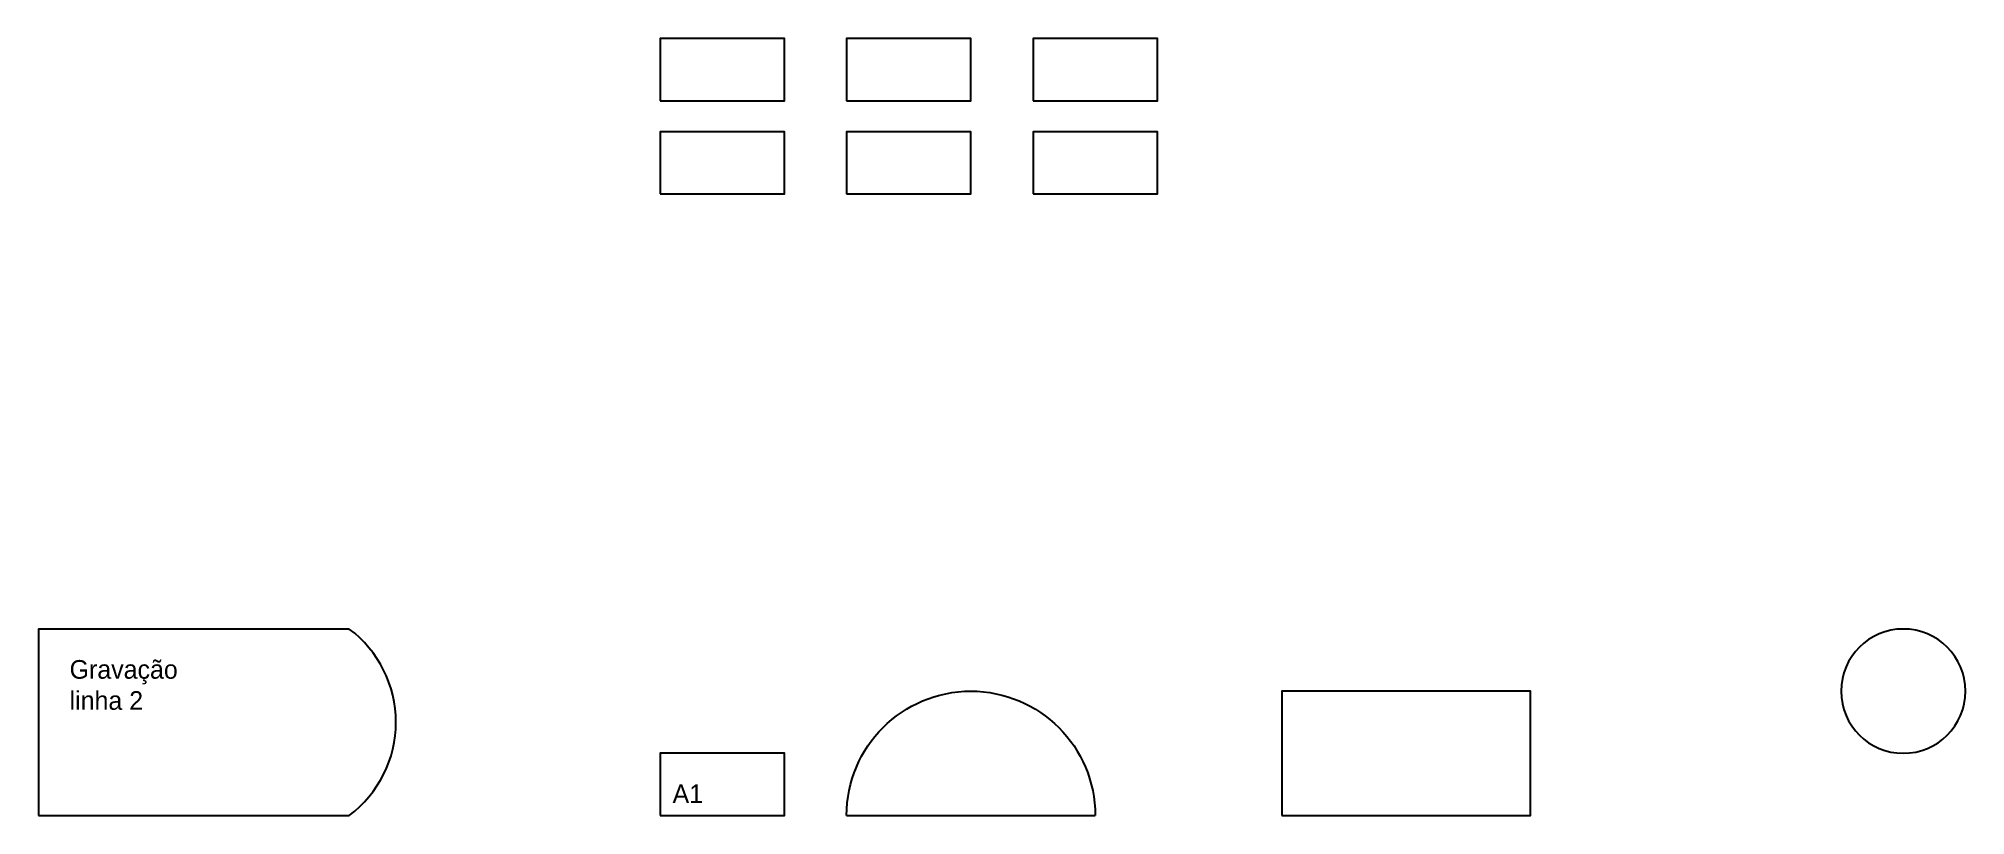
# Model space of a CAD drawing. Header units: millimetres. Extents: x 0 to 500, y 0 to 500.
# Drawn here: x 0 to 310, y 0 to 125 of the extents above; entities outside this region: 1.
import ezdxf

# ---------------------------------------------------------------- set-up
doc = ezdxf.new("R2010")
doc.units = ezdxf.units.MM
doc.layers.add('CORTE', color=1, linetype='Continuous')
doc.layers.add('GRAVACAO', color=5, linetype='Continuous')

# ---------------------------------------------------------------- blocks, each defined once
blk = doc.blocks.new('ETIQ')
blk.add_lwpolyline([(0, 0), (20, 0), (20, 10), (0, 10)], close=True)
blk.add_attdef('COD', (2, 2), '', height=3)

msp = doc.modelspace()

# ---------------------------------------------------------------- linework, layer by layer
at = {"true_color": 0x0080ff}
msp.add_polyline3d([(200, 0, 0), (240, 0, 0), (240, 20, 0), (200, 20, 0)], close=True, dxfattribs=at)
msp.add_point((500, 500))
at = {"layer": 'CORTE'}
msp.add_line((130, 0), (170, 0), dxfattribs=at)
msp.add_lwpolyline([(0, 0), (50, 0, 0.5), (50, 30), (0, 30)], format="xyb", close=True, dxfattribs=at)
at = {"layer": 'CORTE', "extrusion": (0, 0, -1)}
msp.add_circle((-300, 20), 10, dxfattribs=at)
msp.add_arc((-150, 0), 20, 0, 180, dxfattribs=at)

# ---------------------------------------------------------------- block references
at = {"layer": 'CORTE', "row_count": 2, "column_count": 3, "row_spacing": 15, "column_spacing": 30}
msp.add_blockref('ETIQ', (100, 100), dxfattribs=at)
at = {"layer": 'CORTE'}
msp.add_blockref('ETIQ', (100, 0), dxfattribs=at).add_auto_attribs({'COD': 'A1'})

# ---------------------------------------------------------------- texts
at = {"layer": 'GRAVACAO', "insert": (5, 25), "char_height": 3, "attachment_point": 1}
msp.add_mtext('Gravação\\Plinha 2', dxfattribs=at)

doc.saveas('drawing.dxf')
